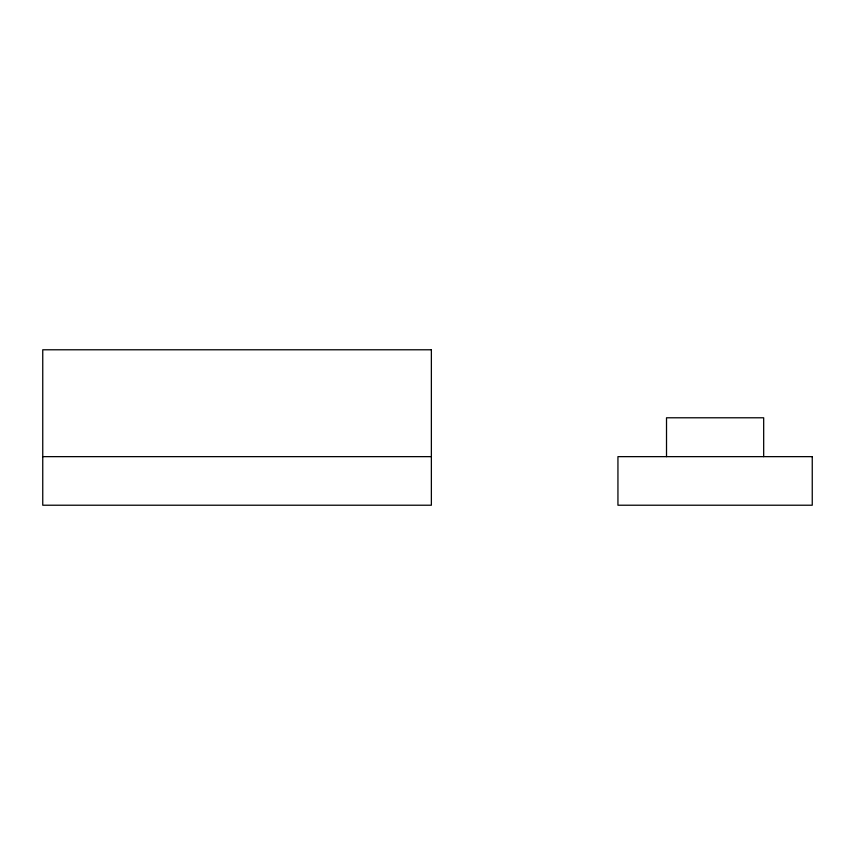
<?xml version="1.0" encoding="UTF-8"?>
<svg xmlns="http://www.w3.org/2000/svg" width="855" height="855" viewBox="0 0 855 855"><rect width="100%" height="100%" fill="white"/><g stroke="black" fill="none" stroke-linecap="round" stroke-linejoin="round"><path stroke-width="1.28" d="M42.75 456.645L431.369 456.645M763.675 456.645L763.675 417.785L666.515 417.785L666.515 456.645M431.369 349.781L42.75 349.781L42.75 505.22L431.369 505.22L431.369 349.781M812.25 456.645L617.941 456.645L617.941 505.22L812.25 505.22L812.25 456.645"/></g></svg>
